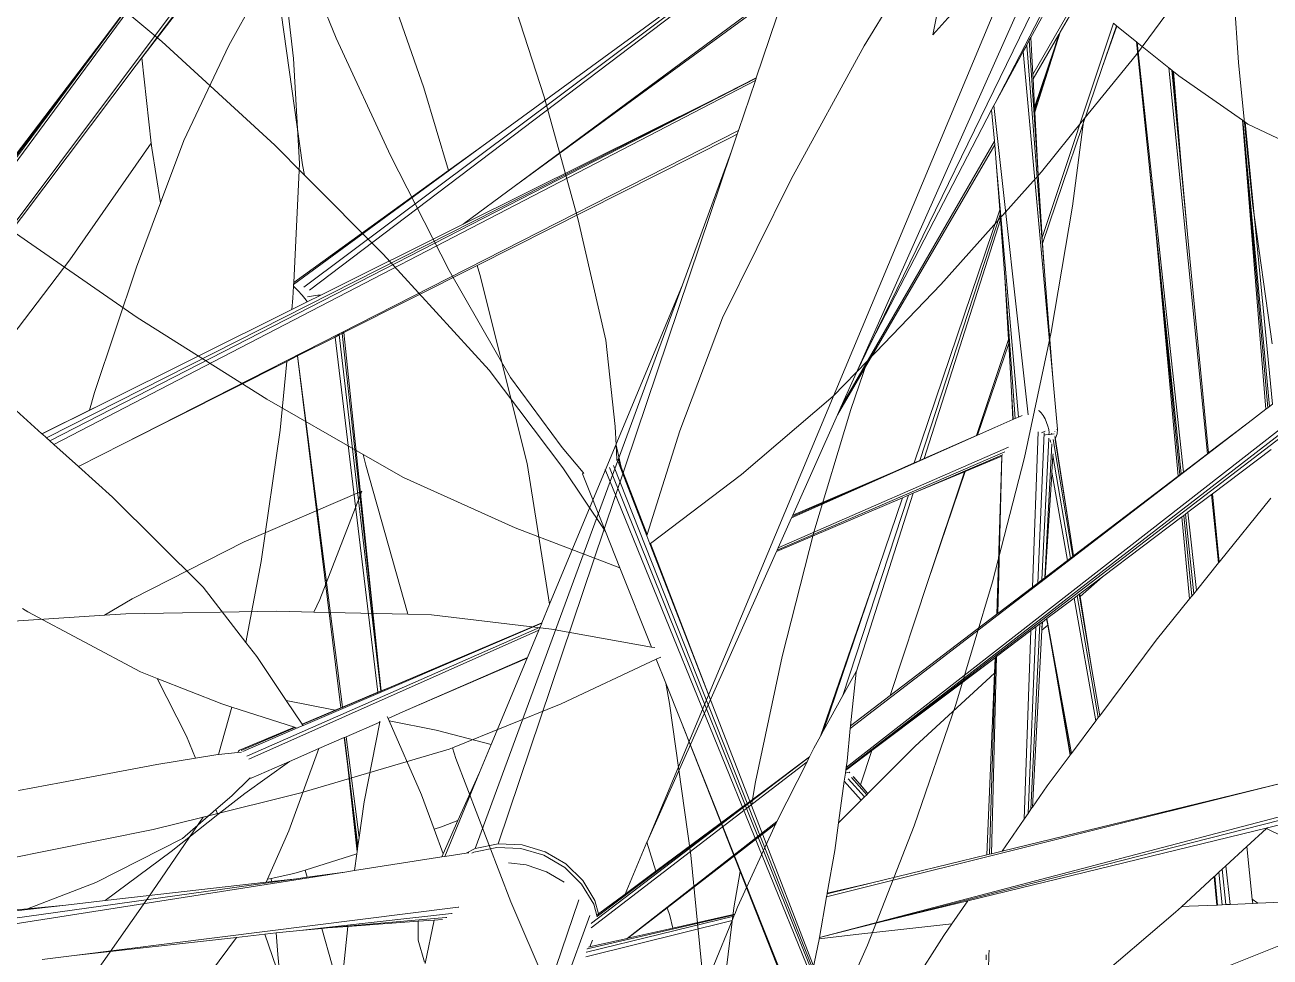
# Model space of a CAD drawing. Header units: millimetres. Extents: x 8 to 218431, y 13 to 56484.
# Drawn here: x 41523.2 to 41648.4, y 17666.9 to 17760.7 of the extents above; entities that cross this region are included whole.
import ezdxf

# ---------------------------------------------------------------- set-up
doc = ezdxf.new("R2010")
doc.units = ezdxf.units.MM
doc.header["$MEASUREMENT"] = 0
doc.layers.add('Edges', color=7, linetype='Continuous', lineweight=18)

# ---------------------------------------------------------------- blocks, each defined once
blk = doc.blocks.new('BAMBOOPLAN')
at = {"layer": 'Edges'}
for p, q in [((-1.0076, 12.303), (-0.9329, 12.1242)), ((-1.01, 12.2949), (-1.0751, 12.0874)), ((-1.4028, 12.1847), (-1.4492, 11.9711)), ((-0.9329, 12.1242), (-0.8475, 11.9396)), ((-1.0751, 12.0874), (-1.1162, 11.9745)), ((-1.4492, 11.9711), (-1.4858, 11.7558)), ((-1.1162, 11.9745), (-1.1494, 11.8832)), ((-1.1162, 11.9745), (-1.0908, 11.8513)), ((-0.8475, 11.9396), (-0.7551, 11.7577)), ((-1.971, 11.8994), (-1.8604, 11.752)), ((-1.1494, 11.8832), (-1.2329, 11.6828)), ((-1.0908, 11.8513), (-1.0609, 11.6698)), ((-2.2332, 11.8054), (-2.1702, 11.734)), ((-1.8604, 11.752), (-1.756, 11.6006)), ((-1.4858, 11.7558), (-1.514, 11.535)), ((-2.6117, 11.7264), (-2.4055, 11.6476)), ((-2.2568, 11.7425), (-2.1566, 11.5461)), ((-2.1702, 11.734), (-2.0416, 11.5999)), ((-1.2329, 11.6828), (-1.297, 11.545)), ((-1.0609, 11.6698), (-1.0385, 11.487)), ((-2.4055, 11.6476), (-2.2032, 11.5597)), ((-2.0416, 11.5999), (-1.9079, 11.4714)), ((-1.756, 11.6006), (-1.6621, 11.4502)), ((-2.2032, 11.5597), (-2.1492, 11.5332)), ((-2.1566, 11.5461), (-2.1492, 11.5332)), ((-2.1492, 11.5332), (-2.0053, 11.4627)), ((-1.514, 11.535), (-1.5192, 11.3616)), ((-1.297, 11.545), (-1.3269, 11.4809)), ((-1.297, 11.545), (-1.297, 11.471)), ((-1.3269, 11.4809), (-1.4149, 11.3314)), ((-1.0385, 11.487), (-1.0234, 11.3032)), ((-2.0053, 11.4627), (-1.8066, 11.3549)), ((-1.9079, 11.4714), (-1.7745, 11.3546)), ((-1.297, 11.471), (-1.2894, 11.2868)), ((-1.6621, 11.4502), (-1.6088, 11.3371)), ((-1.8066, 11.3549), (-1.6606, 11.2564)), ((-1.7745, 11.3546), (-1.6714, 11.2838)), ((-1.5192, 11.3616), (-1.515, 11.2054)), ((-1.6088, 11.3371), (-1.5989, 11.3121)), ((-1.4149, 11.3314), (-1.5062, 11.195)), ((-2.522, 11.3207), (-2.3097, 11.261)), ((-1.5989, 11.3121), (-1.5817, 11.2849)), ((-1.5989, 11.3121), (-1.5915, 11.2937)), ((-1.0234, 11.3032), (-1.0158, 11.119)), ((-1.6714, 11.2838), (-1.6311, 11.2596)), ((-0.7768, 10.3326), (-1.5974, 11.2788)), ((-0.852, 10.4202), (-1.5932, 11.2834)), ((-1.5895, 11.2937), (-1.5915, 11.2937)), ((-1.5915, 11.2937), (-1.5908, 11.2919)), ((-1.5883, 11.2927), (-1.5895, 11.2937)), ((-1.5885, 11.2906), (-1.5149, 11.2036)), ((-1.5883, 11.2927), (-1.5817, 11.2849)), ((-1.5817, 11.2849), (-1.515, 11.2054)), ((-1.2894, 11.2868), (-1.2743, 11.103)), ((-2.3097, 11.261), (-2.095, 11.2109)), ((-1.6313, 11.2574), (-1.6311, 11.2596)), ((-1.6311, 11.2596), (-1.6296, 11.2588)), ((-0.5329, 10.0512), (-1.6024, 11.274)), ((-1.6606, 11.2564), (-1.5731, 11.1898)), ((-1.6313, 11.2574), (-1.5731, 11.1898)), ((-2.095, 11.2109), (-1.9382, 11.1811)), ((-1.5731, 11.1898), (-1.5363, 11.1472)), ((-1.515, 11.2054), (-1.5149, 11.2036)), ((-1.5149, 11.2036), (-1.5068, 11.1941)), ((-1.5062, 11.195), (-1.5068, 11.1941)), ((-1.5068, 11.1941), (-1.3454, 11.0032)), ((-1.5062, 11.195), (-1.3454, 11.0032)), ((-1.9382, 11.1811), (-1.9298, 11.1677)), ((-1.9382, 11.1811), (-1.873, 11.1687)), ((-1.9298, 11.1677), (-1.8037, 10.9865)), ((-1.873, 11.1687), (-1.6976, 11.1526)), ((-1.6976, 11.1526), (-1.5363, 11.1472)), ((-1.5363, 11.1472), (-1.4564, 11.0545)), ((-1.923, 11.1304), (-2.0591, 11.0063)), ((-1.923, 11.1304), (-1.9293, 10.9638)), ((-1.0158, 11.119), (-1.0156, 10.9347)), ((-1.2743, 11.103), (-1.2518, 10.9202)), ((-1.6007, 11.0319), (-1.4564, 11.0545)), ((-1.4564, 11.0545), (-1.4515, 11.0553)), ((-1.4441, 11.0402), (-1.439, 11.0451)), ((-1.7703, 10.9953), (-1.6007, 11.0319)), ((-1.5522, 10.9349), (-1.4441, 11.0402)), ((-1.4441, 11.0402), (-1.42, 11.0123)), ((-1.42, 11.0123), (-1.4053, 10.9864)), ((-1.42, 11.0123), (-1.3819, 10.9681)), ((-2.0591, 11.0063), (-2.1846, 10.8766)), ((-1.8026, 10.985), (-1.7703, 10.9953)), ((-1.3454, 11.0032), (-1.2462, 10.8861)), ((-0.39, 11.0065), (-0.5552, 10.8634)), ((-1.9316, 10.9438), (-1.8026, 10.985)), ((-1.8037, 10.9865), (-1.8026, 10.985)), ((-1.4053, 10.9864), (-1.3051, 10.7901)), ((-1.9293, 10.9638), (-1.9316, 10.9438)), ((-1.3819, 10.9681), (-1.2306, 10.7911)), ((-1.3819, 10.9681), (-0.5455, 9.9979)), ((-1.9824, 10.9275), (-1.9316, 10.9438)), ((-2.1863, 10.853), (-1.9824, 10.9275)), ((-1.6796, 10.8242), (-1.5522, 10.9349)), ((-1.2518, 10.9202), (-1.2462, 10.8861)), ((-1.0156, 10.9347), (-1.0229, 10.751)), ((-1.2462, 10.8861), (-1.0329, 10.634)), ((-2.1846, 10.8766), (-2.2147, 10.8411)), ((-2.2147, 10.8411), (-2.1863, 10.853)), ((-2.3868, 10.7692), (-2.2147, 10.8411)), ((-1.8646, 10.6921), (-1.6832, 10.8211)), ((-1.6832, 10.8211), (-1.6796, 10.8242)), ((-1.6796, 10.8242), (-1.6697, 10.8113)), ((-1.6697, 10.8113), (-1.5279, 10.6425)), ((-1.3051, 10.7901), (-1.2108, 10.5847)), ((-1.2306, 10.7911), (-1.222, 10.7387)), ((-1.2306, 10.7911), (-1.0394, 10.5675)), ((-1.0229, 10.751), (-1.0329, 10.634)), ((-1.222, 10.7387), (-1.1853, 10.5652)), ((-1.9858, 10.6133), (-1.8646, 10.6921)), ((-1.5279, 10.6425), (-1.3756, 10.4755)), ((-2.0477, 10.573), (-1.9858, 10.6133)), ((-1.9858, 10.6133), (-2.023, 10.4771)), ((-2.2361, 10.4623), (-2.0477, 10.573)), ((-2.023, 10.4771), (-2.0892, 10.2461)), ((3.634, -1.6645), (3.5384, -2.4491)), ((3.6548, -1.6566), (3.5947, -2.0664)), ((3.5326, -2.4972), (3.6034, -1.6887)), ((2.1456, -3.2292), (2.5992, -1.8133)), ((2.4097, -2.4178), (2.605, -1.8166)), ((3.4778, -2.0026), (3.4548, -1.823)), ((3.4681, -3.2333), (3.5589, -1.8089)), ((3.4778, -2.0026), (3.5524, -1.8264)), ((3.6288, -1.8637), (3.6125, -1.9603)), ((3.6325, -2.0097), (3.6583, -1.8765)), ((2.5174, -1.8841), (2.1083, -3.1934)), ((3.65, -1.9392), (3.6578, -1.9001)), ((3.7218, -2.227), (3.7181, -1.9024)), ((3.7181, -1.9024), (3.7233, -1.9043)), ((3.7237, -1.9677), (3.7233, -1.9043)), ((3.7233, -1.9043), (3.724, -1.9045)), ((3.724, -1.9045), (3.7237, -1.9677)), ((3.724, -1.9045), (3.7583, -1.9168)), ((3.7583, -1.9168), (3.8311, -2.0732)), ((3.7583, -1.9168), (3.7595, -1.9172)), ((3.7595, -1.9172), (4.0238, -2.4792)), ((3.7595, -1.9172), (3.814, -1.9368)), ((3.635, -2.0156), (3.6493, -1.943)), ((3.6493, -1.943), (3.65, -1.9392)), ((3.6493, -1.943), (3.6497, -1.9652)), ((3.65, -1.9392), (3.6528, -2.0598)), ((4.0478, -2.4431), (3.814, -1.9368)), ((3.814, -1.9368), (3.8192, -1.9387)), ((3.9176, -2.1541), (3.8192, -1.9387)), ((3.8192, -1.9387), (3.8214, -1.9395)), ((3.8214, -1.9395), (3.8743, -2.0575)), ((3.8214, -1.9395), (3.8223, -1.9398)), ((3.8223, -1.9398), (3.8743, -2.0575)), ((3.8223, -1.9398), (3.8314, -1.9431)), ((3.8314, -1.9431), (3.9388, -1.9736)), ((3.2038, -1.9595), (2.7414, -2.6405)), ((3.2087, -1.9576), (2.7508, -2.642)), ((2.9178, -2.3661), (3.1987, -1.9616)), ((3.6117, -1.9648), (3.6104, -1.9727)), ((3.6125, -1.9603), (3.6117, -1.9648)), ((3.6868, -2.1437), (3.6117, -1.9648)), ((3.6325, -2.0097), (3.6125, -1.9603)), ((3.6502, -2.0532), (3.6497, -1.9652)), ((3.6497, -1.9652), (3.6512, -2.0556)), ((3.7251, -2.2348), (3.7237, -1.9677)), ((3.6087, -1.9831), (3.5947, -2.0664)), ((3.6104, -1.9727), (3.6087, -1.9831)), ((3.8018, -2.4126), (3.6087, -1.9831)), ((3.7429, -2.2771), (3.6104, -1.9727)), ((3.9388, -1.9736), (4.108, -2.3524)), ((4.106, -2.3554), (3.9388, -1.9736)), ((3.9388, -1.9736), (3.9397, -1.9739)), ((3.9388, -1.9736), (3.9388, -1.9736)), ((3.9397, -1.9739), (4.1098, -2.3497)), ((3.9397, -1.9739), (3.9432, -1.9748)), ((3.9432, -1.9748), (4.1127, -2.3452)), ((3.9432, -1.9748), (3.9482, -1.9763)), ((3.9482, -1.9763), (4.0039, -1.9823)), ((2.9803, -2.4051), (3.2572, -2.0015)), ((2.9803, -2.4051), (3.2572, -2.0067)), ((3.2572, -2.0067), (3.2583, -2.144)), ((3.635, -2.0156), (3.6325, -2.0097)), ((3.6502, -2.0532), (3.635, -2.0156)), ((3.6512, -2.0556), (3.6502, -2.0532)), ((3.6528, -2.0598), (3.6512, -2.0556)), ((3.8743, -2.0575), (3.9176, -2.1541)), ((3.5941, -2.07), (3.5931, -2.077)), ((3.5947, -2.0664), (3.5941, -2.07)), ((3.5941, -2.07), (3.7856, -2.4745)), ((3.6868, -2.1437), (3.6528, -2.0598)), ((3.8311, -2.0732), (4.0215, -2.4826)), ((3.8311, -2.0732), (3.8774, -2.174)), ((3.5931, -2.077), (3.5384, -2.4491)), ((3.6115, -2.1184), (3.5931, -2.077)), ((3.7039, -3.039), (4.3226, -2.0866)), ((3.7045, -3.042), (4.3287, -2.0901)), ((3.7057, -3.0412), (4.3342, -2.0929)), ((3.5267, -2.5638), (3.6137, -2.1232)), ((3.5278, -2.552), (3.6115, -2.1184)), ((3.6137, -2.1232), (3.6115, -2.1184)), ((3.6266, -2.1522), (3.6137, -2.1232)), ((3.2583, -2.1446), (2.4683, -2.9685)), ((3.2583, -2.148), (2.4754, -2.9715)), ((3.2583, -2.144), (3.2068, -2.1972)), ((3.2583, -2.144), (3.2583, -2.1446)), ((3.2583, -2.1446), (3.2583, -2.148)), ((3.2583, -2.148), (3.2588, -2.2237)), ((3.7218, -2.227), (3.6868, -2.1437)), ((2.8111, -2.3133), (2.6929, -2.1637)), ((3.7735, -2.482), (3.6266, -2.1522)), ((3.6511, -2.2093), (3.6266, -2.1522)), ((4.0489, -2.4415), (3.9176, -2.1541)), ((4.0184, -2.4872), (3.8774, -2.174)), ((3.8774, -2.174), (4.0201, -2.4847)), ((3.2068, -2.1972), (2.4624, -2.966)), ((2.9301, -2.4788), (3.2068, -2.1972)), ((2.6203, -2.3346), (2.5633, -2.2159)), ((3.6534, -2.5933), (3.6511, -2.2093)), ((3.6538, -2.2154), (3.6511, -2.2093)), ((3.6538, -2.2154), (3.6598, -2.5873)), ((3.6566, -2.2221), (3.6538, -2.2154)), ((2.5266, -2.3474), (2.5481, -2.2221)), ((2.5697, -2.9382), (3.2588, -2.2237)), ((3.251, -2.2376), (3.2589, -2.2294)), ((3.2589, -2.2296), (3.251, -2.2376)), ((3.2588, -2.2237), (3.2589, -2.2294)), ((3.2589, -2.2294), (3.2589, -2.2296)), ((3.2589, -2.2296), (3.2591, -2.2554)), ((3.6566, -2.2221), (3.665, -2.5825)), ((3.6894, -2.2983), (3.6566, -2.2221)), ((3.7251, -2.2348), (3.7218, -2.227)), ((3.7429, -2.2771), (3.7251, -2.2348)), ((2.9668, -2.5299), (3.251, -2.2376)), ((3.2591, -2.2554), (3.255, -2.4597)), ((3.2591, -2.2554), (3.2668, -3.3059)), ((2.3977, -2.2602), (2.1033, -3.1886)), ((2.4543, -2.2838), (2.414, -2.405)), ((3.8018, -2.4126), (3.7429, -2.2771)), ((2.3876, -2.2915), (2.3523, -2.401)), ((3.7236, -2.3811), (3.6894, -2.2983)), ((3.7698, -2.4855), (3.6894, -2.2983)), ((2.8838, -2.4144), (2.8111, -2.3133)), ((2.6778, -2.4746), (2.6203, -2.3346)), ((2.5097, -2.4975), (2.5266, -2.3474)), ((4.106, -2.3554), (4.0884, -2.3821)), ((4.108, -2.3524), (4.106, -2.3554)), ((4.1098, -2.3497), (4.108, -2.3524)), ((4.1127, -2.3452), (4.1098, -2.3497)), ((2.7264, -2.6417), (2.9178, -2.3661)), ((2.8838, -2.4144), (2.9178, -2.3661)), ((4.0884, -2.3821), (3.6912, -2.984)), ((3.7253, -2.5268), (3.7236, -2.3811)), ((3.7259, -2.3867), (3.7236, -2.3811)), ((3.7266, -2.5256), (3.7259, -2.3867)), ((3.7521, -2.4501), (3.7259, -2.3867)), ((4.0884, -2.3821), (4.0489, -2.4415)), ((2.3523, -2.401), (2.0994, -3.1849)), ((2.268, -2.6559), (2.3523, -2.401)), ((2.414, -2.405), (2.4097, -2.4178)), ((2.4667, -2.5164), (2.414, -2.405)), ((2.7257, -2.6391), (2.8838, -2.4144)), ((2.9299, -2.4785), (2.9803, -2.4051)), ((3.8322, -2.4801), (3.8018, -2.4126)), ((4.1322, -2.4077), (4.0734, -2.4951)), ((2.2575, -2.8864), (2.4097, -2.4178)), ((3.5384, -2.4491), (3.5326, -2.4972)), ((3.7672, -2.4879), (3.7521, -2.4501)), ((3.7676, -2.4875), (3.7521, -2.4501)), ((4.0478, -2.4431), (4.0238, -2.4792)), ((4.0489, -2.4415), (4.0478, -2.4431)), ((3.2243, -2.9559), (3.255, -2.4597)), ((3.255, -2.4597), (3.2376, -3.3232)), ((3.7988, -2.4638), (3.7977, -2.4635)), ((3.8025, -2.4656), (3.7988, -2.4638)), ((3.8065, -2.4684), (3.8025, -2.4656)), ((3.8106, -2.472), (3.8065, -2.4684)), ((2.7257, -2.6391), (2.6778, -2.4746)), ((2.7683, -2.6435), (2.9286, -2.4803)), ((2.9286, -2.4803), (2.9299, -2.4785)), ((2.9286, -2.4803), (2.9301, -2.4788)), ((2.9301, -2.4788), (2.9299, -2.4785)), ((3.7672, -2.4879), (3.7463, -2.5074)), ((3.7676, -2.4875), (3.7672, -2.4879)), ((3.7698, -2.4855), (3.7676, -2.4875)), ((3.7735, -2.482), (3.7698, -2.4855)), ((3.7781, -2.4778), (3.7735, -2.482)), ((3.8145, -2.4761), (3.8106, -2.472)), ((3.818, -2.4805), (3.8145, -2.4761)), ((3.8207, -2.4848), (3.818, -2.4805)), ((3.8226, -2.4889), (3.8207, -2.4848)), ((3.8299, -2.4881), (3.8276, -2.4891)), ((3.8298, -2.4844), (3.83, -2.4848)), ((3.8301, -2.4881), (3.8299, -2.4881)), ((3.8316, -2.4811), (3.8316, -2.4812)), ((3.834, -2.4865), (3.8322, -2.4801)), ((3.8337, -2.4934), (3.834, -2.4865)), ((4.0184, -2.4872), (3.9137, -2.6445)), ((4.0201, -2.4847), (4.0184, -2.4872)), ((4.0215, -2.4826), (4.0201, -2.4847)), ((4.0238, -2.4792), (4.0215, -2.4826)), ((4.1144, -2.585), (4.1546, -2.4739)), ((2.5073, -2.5935), (2.5097, -2.4975)), ((3.5278, -2.552), (3.5326, -2.4972)), ((3.8725, -2.7064), (3.8074, -2.493)), ((3.8125, -2.4924), (3.8166, -2.4886)), ((3.8125, -2.4924), (3.8125, -2.4924)), ((3.8778, -2.6985), (3.8159, -2.4915)), ((3.8186, -2.4936), (3.8176, -2.4942)), ((3.8238, -2.491), (3.8186, -2.4936)), ((3.8231, -2.4907), (3.8226, -2.4889)), ((3.827, -2.4894), (3.8238, -2.491)), ((3.8247, -2.4967), (3.8247, -2.4966)), ((3.8819, -2.6923), (3.8247, -2.4967)), ((3.827, -2.4894), (3.8259, -2.4889)), ((3.8276, -2.4891), (3.827, -2.4894)), ((3.8295, -2.5014), (3.8276, -2.498)), ((3.8295, -2.5015), (3.8295, -2.5014)), ((3.9129, -2.6457), (3.8315, -2.4961)), ((3.8317, -2.4901), (3.8316, -2.4898)), ((3.8317, -2.5031), (3.8316, -2.5026)), ((3.8847, -2.6881), (3.8317, -2.5031)), ((3.832, -2.4893), (3.8321, -2.4895)), ((3.8336, -2.4937), (3.8323, -2.4912)), ((3.8336, -2.4937), (3.8337, -2.4934)), ((3.8344, -2.495), (3.8336, -2.4937)), ((3.8338, -2.4951), (3.8973, -2.6138)), ((3.8344, -2.495), (3.8973, -2.6138)), ((4.0724, -2.4965), (4.0486, -2.5319)), ((4.0734, -2.4951), (4.0724, -2.4965)), ((4.1139, -2.5864), (4.0724, -2.4965)), ((4.1144, -2.585), (4.0734, -2.4951)), ((2.4109, -2.7132), (2.4667, -2.5164)), ((2.47, -2.5232), (2.4667, -2.5164)), ((2.5073, -2.5935), (2.47, -2.5232)), ((3.7463, -2.5074), (3.5126, -2.7254)), ((3.7463, -2.5074), (3.7266, -2.5256)), ((3.838, -2.5157), (3.8386, -2.518)), ((3.9107, -2.649), (3.8386, -2.518)), ((3.8386, -2.518), (3.8409, -2.5263)), ((2.8172, -2.6837), (2.9668, -2.5299)), ((2.9746, -2.5408), (2.9668, -2.5299)), ((3.1277, -2.7757), (2.9746, -2.5408)), ((3.5081, -2.7761), (3.7713, -2.5357)), ((3.5085, -2.7725), (3.7741, -2.5277)), ((3.6607, -2.6397), (3.7697, -2.541)), ((3.7253, -2.5268), (3.665, -2.5825)), ((3.7266, -2.5256), (3.7253, -2.5268)), ((3.7697, -2.541), (3.7701, -2.5406)), ((3.7713, -2.5357), (3.7715, -2.5355)), ((3.7741, -2.5277), (3.7744, -2.5274)), ((3.8409, -2.5263), (3.845, -2.5412)), ((3.8428, -2.5332), (3.845, -2.5412)), ((3.9075, -2.6538), (3.845, -2.5412)), ((3.845, -2.5412), (3.8457, -2.5439)), ((4.0426, -2.5408), (3.9626, -2.6597)), ((4.0445, -2.538), (4.0426, -2.5408)), ((4.0913, -2.6489), (4.0426, -2.5408)), ((4.0461, -2.5355), (4.0445, -2.538)), ((4.0445, -2.538), (4.0931, -2.6439)), ((4.0486, -2.5319), (4.0461, -2.5355)), ((4.0461, -2.5355), (4.0946, -2.6398)), ((4.0486, -2.5319), (4.0967, -2.6341)), ((3.5267, -2.5638), (3.5278, -2.552)), ((3.7673, -2.5447), (3.7269, -2.5807)), ((3.7692, -2.543), (3.7673, -2.5447)), ((3.7691, -2.5425), (3.7693, -2.5429)), ((3.7693, -2.5429), (3.7692, -2.543)), ((3.7692, -2.543), (3.8367, -2.7601)), ((3.7693, -2.5429), (3.8376, -2.7588)), ((3.8457, -2.5439), (3.8852, -2.6873)), ((3.5129, -2.7213), (3.5267, -2.5638)), ((2.5048, -2.6919), (2.5073, -2.5935)), ((3.6534, -2.5933), (3.6313, -2.6137)), ((3.6598, -2.5873), (3.6534, -2.5933)), ((3.665, -2.5825), (3.6598, -2.5873)), ((3.7259, -2.5816), (3.6662, -2.6348)), ((3.7269, -2.5807), (3.7259, -2.5816)), ((3.7278, -2.7477), (3.7259, -2.5816)), ((3.7278, -2.7477), (3.7269, -2.5807)), ((4.0967, -2.6341), (4.1139, -2.5864)), ((4.1139, -2.5864), (4.1144, -2.585)), ((3.6313, -2.6137), (3.5128, -2.7233)), ((3.5129, -2.7213), (3.6313, -2.6137)), ((3.8973, -2.6138), (3.9137, -2.6445)), ((2.7264, -2.6417), (2.7257, -2.6391)), ((2.7272, -2.6443), (2.7264, -2.6417)), ((2.7277, -2.6445), (2.7272, -2.6443)), ((2.732, -2.6609), (2.7272, -2.6443)), ((2.7352, -2.6477), (2.7277, -2.6445)), ((2.7431, -2.6521), (2.7352, -2.6477)), ((2.7562, -2.6491), (2.7511, -2.6519)), ((2.7529, -2.6592), (2.7683, -2.6435)), ((2.7646, -2.645), (2.7562, -2.6491)), ((2.7683, -2.6435), (2.7646, -2.645)), ((3.508, -2.7779), (3.6537, -2.646)), ((3.6537, -2.646), (3.6572, -2.6428)), ((3.6543, -2.7518), (3.6537, -2.646)), ((3.6607, -2.6397), (3.6572, -2.6428)), ((3.6662, -2.6348), (3.6607, -2.6397)), ((3.6607, -2.6397), (3.6657, -2.9426)), ((3.6662, -2.6348), (3.6725, -2.9046)), ((3.9107, -2.649), (3.9075, -2.6538)), ((3.9129, -2.6457), (3.9107, -2.649)), ((3.9137, -2.6445), (3.9129, -2.6457)), ((4.0655, -2.7203), (4.0913, -2.6489)), ((4.0913, -2.6489), (4.0931, -2.6439)), ((4.0931, -2.6439), (4.0946, -2.6398)), ((4.0946, -2.6398), (4.0967, -2.6341)), ((2.7358, -2.6766), (2.732, -2.6609)), ((2.7358, -2.6766), (2.7529, -2.6592)), ((2.7508, -2.6574), (2.7431, -2.6521)), ((2.7529, -2.6592), (2.7508, -2.6574)), ((3.9075, -2.6538), (3.8852, -2.6873)), ((3.9626, -2.6597), (3.9399, -2.6934)), ((3.9416, -2.6967), (3.9626, -2.6597)), ((2.5205, -2.8957), (2.7358, -2.6766)), ((2.8155, -2.6855), (2.8172, -2.6837)), ((2.8172, -2.6837), (3.019, -3.1164)), ((2.5066, -2.8818), (2.5048, -2.6919)), ((2.7654, -2.737), (2.8074, -2.6938)), ((2.8074, -2.6938), (2.8122, -2.6888)), ((3.0322, -3.1564), (2.8074, -2.6938)), ((2.8122, -2.6888), (2.8155, -2.6855)), ((3.0356, -3.1534), (2.8122, -2.6888)), ((2.8155, -2.6855), (3.019, -3.1164)), ((3.8778, -2.6985), (3.8725, -2.7064)), ((3.8819, -2.6923), (3.8778, -2.6985)), ((3.8847, -2.6881), (3.8819, -2.6923)), ((3.8852, -2.6873), (3.8847, -2.6881)), ((3.9342, -2.7018), (3.9068, -2.7424)), ((3.9373, -2.6973), (3.9342, -2.7018)), ((4.0212, -2.8585), (3.9342, -2.7018)), ((3.9394, -2.6941), (3.9373, -2.6973)), ((4.023, -2.853), (3.9373, -2.6973)), ((3.9399, -2.6934), (3.9394, -2.6941)), ((3.9904, -2.7878), (3.9394, -2.6941)), ((3.9399, -2.6934), (3.9416, -2.6967)), ((3.9416, -2.6967), (3.9904, -2.7878)), ((2.3446, -2.9146), (2.4109, -2.7132)), ((3.8725, -2.7064), (3.8376, -2.7588)), ((4.0241, -2.8496), (4.0655, -2.7203)), ((2.7532, -2.7495), (2.7653, -2.7371)), ((2.7653, -2.7371), (2.7654, -2.737)), ((2.7653, -2.7371), (2.9618, -3.1385)), ((2.7654, -2.737), (2.9911, -3.1931)), ((3.5085, -2.7725), (3.5126, -2.7254)), ((3.5126, -2.7254), (3.5128, -2.7233)), ((3.5128, -2.7233), (3.5129, -2.7213)), ((2.5697, -2.9382), (2.7532, -2.7495)), ((2.7764, -2.8461), (2.7532, -2.7495)), ((3.6542, -3.0084), (3.6543, -2.7518)), ((3.6558, -2.9993), (3.6543, -2.7518)), ((3.7298, -2.9207), (3.7278, -2.7477)), ((3.7474, -3.2823), (4.541, -2.7524)), ((3.8223, -3.2332), (4.5473, -2.7563)), ((3.8997, -2.7531), (3.8958, -2.7588)), ((3.9022, -2.7493), (3.8997, -2.7531)), ((3.9746, -3.0091), (3.8997, -2.7531)), ((3.9023, -2.7492), (3.9022, -2.7493)), ((3.9051, -2.7595), (3.9022, -2.7493)), ((3.9065, -2.7429), (3.9023, -2.7492)), ((3.9023, -2.7492), (3.9051, -2.7595)), ((3.9055, -2.7607), (3.911, -2.7509)), ((3.9068, -2.7424), (3.9065, -2.7429)), ((3.9065, -2.7429), (3.911, -2.7509)), ((3.9068, -2.7424), (4.0034, -2.9142)), ((3.911, -2.7509), (3.9452, -2.8124)), ((3.5081, -2.7761), (3.5085, -2.7725)), ((3.8367, -2.7601), (3.7298, -2.9207)), ((3.8376, -2.7588), (3.8367, -2.7601)), ((3.8908, -2.7663), (3.8563, -2.8175)), ((3.8958, -2.7588), (3.8908, -2.7663)), ((3.9699, -3.0258), (3.8908, -2.7663)), ((3.9727, -3.016), (3.8958, -2.7588)), ((3.9055, -2.7607), (3.9051, -2.7595)), ((3.9756, -3.0057), (3.9055, -2.7607)), ((3.2243, -2.9559), (3.1277, -2.7757)), ((3.4681, -3.2333), (3.508, -2.7779)), ((3.508, -2.7779), (3.5081, -2.7761)), ((4.0241, -2.8496), (3.9904, -2.7878)), ((3.8547, -2.8199), (3.7308, -3.0039)), ((3.8551, -2.8193), (3.8547, -2.8199)), ((3.8611, -2.8412), (3.8547, -2.8199)), ((3.8563, -2.8175), (3.8551, -2.8193)), ((3.8551, -2.8193), (3.9392, -3.0896)), ((3.8563, -2.8175), (3.9419, -3.0879)), ((4.0025, -2.9172), (3.9452, -2.8124)), ((3.9452, -2.8124), (4.0028, -2.916)), ((2.8123, -3.0334), (2.7764, -2.8461)), ((3.7876, -2.9778), (3.8611, -2.8412)), ((3.9361, -3.0916), (3.8611, -2.8412)), ((4.3049, -2.8547), (3.738, -3.2238)), ((4.3049, -2.8547), (3.9549, -3.0795)), ((4.0034, -2.9142), (4.0212, -2.8585)), ((4.0212, -2.8585), (4.023, -2.853)), ((4.023, -2.853), (4.0241, -2.8496)), ((2.508, -2.9083), (2.5066, -2.8818)), ((2.4547, -2.9627), (2.5205, -2.8957)), ((2.508, -2.9083), (2.5205, -2.8957)), ((2.4543, -2.9626), (2.508, -2.9083)), ((3.6724, -2.904), (3.6657, -2.9426)), ((3.6724, -2.904), (3.6725, -2.9046)), ((3.6725, -2.9046), (3.6903, -2.9801)), ((3.9856, -2.9697), (4.0025, -2.9172)), ((4.0025, -2.9172), (4.0028, -2.916)), ((4.0028, -2.916), (4.0034, -2.9142)), ((4.3383, -2.9014), (4.3046, -2.9231)), ((3.7298, -2.9207), (3.6903, -2.9801)), ((4.3046, -2.9231), (3.9315, -3.163)), ((4.2856, -2.9583), (4.3037, -2.9249)), ((4.3037, -2.9249), (4.3046, -2.9231)), ((4.358, -2.9316), (4.3037, -2.9249)), ((2.4019, -2.9405), (2.4543, -2.9626)), ((2.5197, -2.9901), (2.5697, -2.9382)), ((3.6657, -2.9426), (3.6558, -2.9993)), ((2.4543, -2.9626), (2.4547, -2.9627)), ((2.4547, -2.9627), (2.4624, -2.966)), ((2.4624, -2.966), (2.4683, -2.9685)), ((2.4683, -2.9685), (2.4754, -2.9715)), ((3.2225, -2.985), (3.2243, -2.9559)), ((3.9756, -3.0057), (3.9856, -2.9697)), ((4.2661, -2.9944), (4.2856, -2.9583)), ((4.3174, -3.0272), (4.2856, -2.9583)), ((2.4754, -2.9715), (2.5197, -2.9901)), ((2.9462, -3.2367), (3.2225, -2.9855)), ((3.0449, -3.1451), (3.2225, -2.985)), ((3.2221, -2.992), (3.2225, -2.9855)), ((3.2225, -2.9855), (3.2225, -2.985)), ((3.6903, -2.9801), (3.6912, -2.984)), ((3.6912, -2.984), (3.7021, -3.0299)), ((3.7456, -3.0641), (3.7876, -2.9778)), ((2.5197, -2.9901), (2.5802, -3.0156)), ((3.2221, -2.992), (2.8841, -3.3044)), ((3.2218, -2.9967), (2.8883, -3.3079)), ((3.2192, -3.039), (3.2218, -2.9967)), ((3.2218, -2.9967), (3.2221, -2.992)), ((3.6558, -2.9993), (3.6542, -3.0084)), ((3.7308, -3.0039), (3.7057, -3.0412)), ((3.7314, -3.0559), (3.7308, -3.0039)), ((3.9746, -3.0091), (3.9756, -3.0057)), ((4.2557, -3.0138), (4.2596, -3.0064)), ((4.2596, -3.0064), (4.2626, -3.0009)), ((4.2596, -3.0064), (4.2793, -3.0492)), ((4.2626, -3.0009), (4.2661, -2.9944)), ((4.2626, -3.0009), (4.2842, -3.0472)), ((4.2661, -2.9944), (4.2899, -3.045)), ((4.327, -3.0303), (4.39, -3.0055)), ((2.5802, -3.0156), (2.7456, -3.0955)), ((3.6542, -3.0084), (3.6509, -3.0276)), ((3.9699, -3.0258), (3.9727, -3.016)), ((3.9727, -3.016), (3.9746, -3.0091)), ((4.2249, -3.0708), (4.2552, -3.0146)), ((4.2552, -3.0146), (4.2557, -3.0138)), ((4.2719, -3.0521), (4.2552, -3.0146)), ((4.2728, -3.0517), (4.2557, -3.0138)), ((2.8293, -3.1505), (2.8123, -3.0334)), ((3.0755, -3.1714), (3.2192, -3.039)), ((3.0755, -3.1714), (3.2191, -3.0401)), ((3.2108, -3.1743), (3.2191, -3.0401)), ((3.2191, -3.0401), (3.2192, -3.039)), ((3.6489, -3.0422), (3.4307, -3.37)), ((3.6043, -3.1078), (3.649, -3.0418)), ((3.6489, -3.0422), (3.648, -3.0496)), ((3.649, -3.0418), (3.6489, -3.0422)), ((3.6509, -3.0276), (3.649, -3.0418)), ((3.7021, -3.0299), (3.7039, -3.039)), ((3.7039, -3.039), (3.7045, -3.042)), ((3.7045, -3.042), (3.7046, -3.0428)), ((3.7046, -3.0428), (3.7057, -3.0412)), ((3.7046, -3.0428), (3.7054, -3.047)), ((3.9549, -3.0795), (3.9699, -3.0258)), ((4.2899, -3.045), (4.3201, -3.033)), ((4.327, -3.0303), (4.3174, -3.0272)), ((4.3201, -3.033), (4.3174, -3.0272)), ((4.3201, -3.033), (4.327, -3.0303)), ((3.648, -3.0496), (3.4324, -3.3763)), ((3.648, -3.0496), (3.6352, -3.1448)), ((3.7074, -3.0452), (3.7054, -3.047)), ((3.7054, -3.047), (3.7077, -3.0586)), ((3.7102, -3.0439), (3.7074, -3.0452)), ((3.7397, -3.0763), (3.7077, -3.0586)), ((3.7077, -3.0586), (3.7195, -3.1178)), ((3.7113, -3.0444), (3.7102, -3.0439)), ((3.7426, -3.0704), (3.7121, -3.0533)), ((3.7158, -3.05), (3.7445, -3.0663)), ((3.7204, -3.0495), (3.7177, -3.048)), ((3.7187, -3.0487), (3.7451, -3.0639)), ((3.7204, -3.0495), (3.7314, -3.0559)), ((3.7314, -3.0559), (3.7451, -3.0639)), ((4.2349, -3.0667), (4.2719, -3.0521)), ((4.2719, -3.0521), (4.2728, -3.0517)), ((4.2728, -3.0517), (4.2793, -3.0492)), ((4.2793, -3.0492), (4.2842, -3.0472)), ((4.2842, -3.0472), (4.2899, -3.045)), ((3.7195, -3.1178), (3.7397, -3.0763)), ((3.7397, -3.0763), (3.7426, -3.0704)), ((3.7426, -3.0704), (3.7445, -3.0663)), ((3.7445, -3.0663), (3.7456, -3.0641)), ((3.7451, -3.0639), (3.7456, -3.0641)), ((4.2194, -3.0809), (4.2249, -3.0708)), ((4.2249, -3.0708), (4.2349, -3.0667)), ((2.7456, -3.0955), (2.8293, -3.1505)), ((3.9361, -3.0916), (3.7929, -3.1835)), ((3.9392, -3.0896), (3.9361, -3.0916)), ((3.9419, -3.0879), (3.9392, -3.0896)), ((3.9549, -3.0795), (3.9419, -3.0879)), ((4.0881, -3.3036), (4.2194, -3.0809)), ((3.4355, -3.3575), (3.6043, -3.1078)), ((3.494, -3.2692), (3.6043, -3.1078)), ((3.019, -3.1164), (3.0362, -3.1528)), ((3.7195, -3.1178), (3.7273, -3.1572)), ((2.9446, -3.2354), (3.0449, -3.1451)), ((2.9618, -3.1385), (2.9891, -3.195)), ((2.9618, -3.1385), (2.9893, -3.1947)), ((3.0362, -3.1528), (3.0449, -3.1451)), ((3.4863, -3.3739), (3.6352, -3.1448)), ((3.5265, -3.3134), (3.6347, -3.1485)), ((3.6347, -3.1485), (3.6341, -3.1529)), ((3.6352, -3.1448), (3.6347, -3.1485)), ((2.8293, -3.1505), (2.8508, -3.1647)), ((2.8508, -3.1647), (2.9116, -3.2105)), ((2.9911, -3.1931), (3.0322, -3.1564)), ((3.0322, -3.1564), (3.0356, -3.1534)), ((3.0356, -3.1534), (3.0362, -3.1528)), ((3.6341, -3.1529), (3.6219, -3.2798)), ((3.7273, -3.1572), (3.7371, -3.2185)), ((3.9315, -3.163), (3.8223, -3.2332)), ((3.9206, -3.2019), (3.9315, -3.163)), ((3.0583, -3.1872), (3.0564, -3.185)), ((3.0583, -3.1872), (3.0755, -3.1714)), ((3.061, -3.19), (3.1292, -3.1807)), ((3.1292, -3.1807), (3.2108, -3.1743)), ((3.2081, -3.2177), (3.2108, -3.1743)), ((3.7371, -3.2185), (3.7929, -3.1835)), ((3.7929, -3.1835), (3.7372, -3.2193)), ((2.9116, -3.2105), (2.9826, -3.2008)), ((2.9442, -3.2351), (2.9826, -3.2008)), ((2.9826, -3.2008), (2.9891, -3.195)), ((2.9891, -3.195), (2.9893, -3.1947)), ((2.9893, -3.1947), (2.9911, -3.1931)), ((3.0102, -3.2315), (3.0487, -3.1961)), ((3.0487, -3.1961), (3.0484, -3.1946)), ((3.065, -3.3116), (3.0487, -3.1961)), ((3.061, -3.19), (3.0583, -3.1872)), ((3.1395, -3.2753), (3.061, -3.19)), ((3.7955, -3.2612), (3.9206, -3.2019)), ((3.9152, -3.2214), (3.9206, -3.2019)), ((2.5101, -3.2094), (2.5186, -3.2112)), ((2.5186, -3.2112), (2.7, -3.2401)), ((2.9116, -3.2105), (2.9442, -3.2351)), ((3.2001, -3.348), (3.2081, -3.2177)), ((3.2013, -3.2932), (3.2081, -3.2177)), ((3.7371, -3.2185), (3.7372, -3.2193)), ((3.7372, -3.2193), (3.738, -3.2238)), ((3.8543, -3.4748), (3.9152, -3.2214)), ((3.9838, -3.2203), (3.9857, -3.2263)), ((2.8765, -3.3), (2.9433, -3.2393)), ((2.9433, -3.2393), (2.9462, -3.2367)), ((2.9442, -3.2351), (2.9446, -3.2354)), ((2.9446, -3.2354), (2.9462, -3.2367)), ((2.9786, -3.2606), (3.0078, -3.2337)), ((3.0078, -3.2337), (3.0082, -3.2333)), ((3.0078, -3.2337), (3.0262, -3.2717)), ((3.0082, -3.2333), (3.0102, -3.2315)), ((3.0082, -3.2333), (3.0772, -3.3743)), ((3.0102, -3.2315), (3.0749, -3.3623)), ((3.4629, -3.3149), (3.468, -3.2339)), ((3.468, -3.2339), (3.4681, -3.2333)), ((3.494, -3.2692), (3.468, -3.2339)), ((3.738, -3.2238), (3.7474, -3.2823)), ((3.7474, -3.2825), (3.8223, -3.2332)), ((3.9821, -3.2277), (3.9843, -3.2347)), ((3.9857, -3.2263), (4.159, -3.7733)), ((2.7, -3.2401), (2.7257, -3.2412)), ((2.7928, -3.3055), (2.7257, -3.2412)), ((2.7257, -3.2412), (2.8254, -3.2453)), ((2.8254, -3.2453), (2.8409, -3.245)), ((2.8409, -3.245), (2.9354, -3.2429)), ((2.8446, -3.3155), (2.8409, -3.245)), ((2.8714, -3.3001), (2.9354, -3.2429)), ((2.8736, -3.2995), (2.9364, -3.2429)), ((2.9354, -3.2429), (2.9364, -3.2429)), ((2.9364, -3.2429), (2.9392, -3.2428)), ((2.9447, -3.2919), (2.9786, -3.2606)), ((2.9762, -3.3864), (2.9786, -3.2606)), ((3.0788, -3.3827), (3.0262, -3.2717)), ((3.0262, -3.2717), (3.0782, -3.3792)), ((3.1729, -3.3161), (3.1395, -3.2753)), ((3.4629, -3.3149), (3.494, -3.2692)), ((3.7477, -3.2845), (3.7955, -3.2612)), ((2.8988, -3.3561), (2.9447, -3.2919)), ((2.9004, -3.3326), (2.9447, -3.2919)), ((3.1817, -3.3096), (3.2013, -3.2932)), ((3.1966, -3.3451), (3.2013, -3.2932)), ((3.4372, -3.4069), (3.6212, -3.2913)), ((3.5437, -3.3384), (3.6213, -3.2904)), ((3.6212, -3.2913), (3.6211, -3.2938)), ((3.6213, -3.2904), (3.6212, -3.2913)), ((3.6219, -3.2798), (3.6213, -3.2904)), ((3.7474, -3.2823), (3.7474, -3.2825)), ((3.7474, -3.2825), (3.7477, -3.2845)), ((3.7477, -3.2845), (3.7479, -3.2855)), ((3.7479, -3.2855), (3.7639, -3.4146)), ((2.8151, -3.3314), (2.7928, -3.3055)), ((2.8446, -3.3155), (2.8702, -3.3037)), ((2.8702, -3.3037), (2.8748, -3.3016)), ((2.8703, -3.3018), (2.8702, -3.3037)), ((2.8714, -3.3001), (2.8703, -3.3018)), ((3.1729, -3.3161), (3.1817, -3.3096)), ((3.2668, -3.3059), (3.2376, -3.3232)), ((3.2668, -3.3112), (3.2376, -3.3285)), ((3.2998, -3.2961), (3.2668, -3.3059)), ((3.2998, -3.3014), (3.2668, -3.3112)), ((3.3344, -3.2946), (3.2998, -3.2961)), ((3.3344, -3.2999), (3.2998, -3.3014)), ((3.3683, -3.3014), (3.3344, -3.2946)), ((3.3683, -3.3067), (3.3344, -3.2999)), ((3.3991, -3.3161), (3.3683, -3.3014)), ((3.3991, -3.3214), (3.3683, -3.3067)), ((3.6211, -3.2938), (3.4375, -3.4117)), ((3.6207, -3.3001), (3.439, -3.4184)), ((3.6207, -3.3001), (3.6166, -3.3696)), ((3.6211, -3.2938), (3.6207, -3.3001)), ((2.8151, -3.3314), (2.8438, -3.3159)), ((2.8438, -3.3159), (2.8446, -3.3155)), ((3.0749, -3.3623), (3.065, -3.3116)), ((3.1966, -3.3451), (3.1729, -3.3161)), ((3.2376, -3.3232), (3.2275, -3.3335)), ((3.2376, -3.3285), (3.2354, -3.3307)), ((3.3147, -3.3215), (3.2896, -3.3268)), ((3.3456, -3.3213), (3.3147, -3.3215)), ((3.3743, -3.3268), (3.3456, -3.3213)), ((3.4248, -3.3376), (3.3991, -3.3161)), ((3.4248, -3.3429), (3.3991, -3.3214)), ((3.4361, -3.354), (3.4629, -3.3149)), ((3.4872, -3.3734), (3.5265, -3.3134)), ((3.5336, -3.323), (3.5265, -3.3134)), ((3.5437, -3.3384), (3.5336, -3.323)), ((2.7658, -3.3579), (2.8151, -3.3314)), ((2.8824, -3.3653), (2.8984, -3.3332)), ((2.8984, -3.3332), (2.8988, -3.3323)), ((2.8984, -3.3332), (2.9004, -3.3326)), ((3.1962, -3.3501), (3.1966, -3.3451)), ((3.2275, -3.3335), (3.2001, -3.348)), ((3.23, -3.3321), (3.2275, -3.3335)), ((3.231, -3.3317), (3.23, -3.3321)), ((3.4057, -4.483), (3.4026, -3.3439)), ((3.4361, -3.354), (3.4248, -3.3376)), ((3.4357, -3.3587), (3.4248, -3.3429)), ((3.4872, -3.3734), (3.5437, -3.3384)), ((2.6445, -3.4274), (2.7658, -3.3579)), ((2.8721, -3.3977), (2.8988, -3.3561)), ((3.0772, -3.3743), (3.0749, -3.3623)), ((3.1962, -3.3501), (3.0841, -3.4095)), ((3.2001, -3.348), (3.1962, -3.3501)), ((3.4118, -4.1245), (3.4248, -3.3602)), ((3.4351, -3.3555), (3.4361, -3.354)), ((3.4354, -3.3577), (3.4355, -3.3575)), ((2.867, -3.3918), (2.8824, -3.3653)), ((3.0782, -3.3792), (3.0772, -3.3743)), ((3.0788, -3.3827), (3.0782, -3.3792)), ((3.0794, -3.3855), (3.0788, -3.3827)), ((3.4307, -3.37), (3.4305, -3.3704)), ((3.4324, -3.3763), (3.4323, -3.3764)), ((3.4426, -3.401), (3.4863, -3.3739)), ((3.4863, -3.3739), (3.4872, -3.3734)), ((2.8261, -3.4696), (2.8721, -3.3977)), ((2.8351, -3.4466), (2.867, -3.3918)), ((2.8721, -3.3977), (2.867, -3.3918)), ((2.97, -3.462), (2.9762, -3.3864)), ((3.0166, -3.4321), (3.0794, -3.3855)), ((3.0841, -3.4095), (3.0794, -3.3855)), ((3.4401, -3.3926), (3.4397, -3.4028)), ((3.4397, -3.4028), (3.4426, -3.401)), ((3.4401, -3.3923), (3.4401, -3.3926)), ((3.0717, -3.4161), (2.6154, -3.6581)), ((2.7429, -3.6564), (3.2422, -3.4106)), ((3.0717, -3.4161), (3.0228, -3.441)), ((3.0841, -3.4095), (3.0717, -3.4161)), ((3.2422, -3.4106), (3.2426, -3.4104)), ((3.2427, -3.4103), (3.2429, -3.4102)), ((3.4369, -3.4071), (3.4372, -3.4069)), ((3.4375, -3.4117), (3.4371, -3.412)), ((3.4378, -3.4039), (3.4397, -3.4028)), ((3.439, -3.4184), (3.4389, -3.4185)), ((2.5897, -3.4583), (2.6445, -3.4274)), ((3.0031, -3.4421), (3.0166, -3.4321)), ((3.0228, -3.441), (3.0166, -3.4321)), ((3.0379, -3.5164), (3.2359, -3.4224)), ((3.2302, -3.4304), (3.0741, -3.5002)), ((3.2268, -3.4348), (3.2155, -3.4396)), ((3.2313, -3.43), (3.2302, -3.4304)), ((3.2359, -3.4224), (3.237, -3.4219)), ((3.0091, -3.448), (2.6005, -3.656)), ((2.7382, -3.5473), (2.8351, -3.4466)), ((2.9746, -3.4592), (3.0031, -3.4421)), ((2.9765, -3.4635), (3.0091, -3.448)), ((3.0228, -3.441), (3.0091, -3.448)), ((3.1943, -3.4487), (3.1012, -3.4886)), ((3.2155, -3.4396), (3.1943, -3.4487)), ((3.1943, -3.4487), (3.2032, -3.4745)), ((3.2155, -3.4396), (3.2235, -3.5026)), ((2.7592, -3.5673), (2.9696, -3.4668)), ((2.7592, -3.5673), (2.8261, -3.4696)), ((2.9696, -3.4668), (2.97, -3.462)), ((2.9696, -3.4668), (2.9765, -3.4635)), ((2.97, -3.462), (2.9746, -3.4592)), ((2.9765, -3.4635), (2.9746, -3.4592)), ((3.1012, -3.4886), (3.0741, -3.5002)), ((3.1216, -3.5768), (3.1012, -3.4886)), ((3.2032, -3.4745), (3.222, -3.5014)), ((3.0667, -3.5035), (3.0379, -3.5164)), ((3.0741, -3.5002), (3.0667, -3.5035)), ((3.0982, -3.5484), (3.0667, -3.5035)), ((3.0067, -3.5312), (3.0379, -3.5164)), ((2.9549, -3.5558), (2.9919, -3.5382)), ((2.9919, -3.5382), (3.0067, -3.5312)), ((3.0341, -3.5916), (2.9919, -3.5382)), ((3.0193, -3.5595), (3.0067, -3.5312)), ((2.6575, -3.6148), (2.7382, -3.5473)), ((2.7429, -3.6564), (2.9549, -3.5558)), ((2.9119, -3.6919), (2.9549, -3.5558)), ((3.0341, -3.5916), (3.0193, -3.5595)), ((2.7078, -3.5918), (2.7592, -3.5673)), ((2.5895, -3.6483), (2.7078, -3.5918)), ((2.6575, -3.6148), (2.7078, -3.5918)), ((2.6086, -3.6373), (2.6575, -3.6148)), ((2.7014, -3.6769), (2.7429, -3.6564))]:
    blk.add_line(p, q, dxfattribs=at)

msp = doc.modelspace()

# ---------------------------------------------------------------- block references
at = {"xscale": 69.97983938875464, "yscale": 69.97983938875464, "zscale": 69.97983938875464, "rotation": 340.9588725647666}
for p in [(41430.14, 17971.58), (41430.14, 16933.59)]:
    msp.add_blockref('BAMBOOPLAN', p, dxfattribs=at)

doc.saveas('drawing.dxf')
